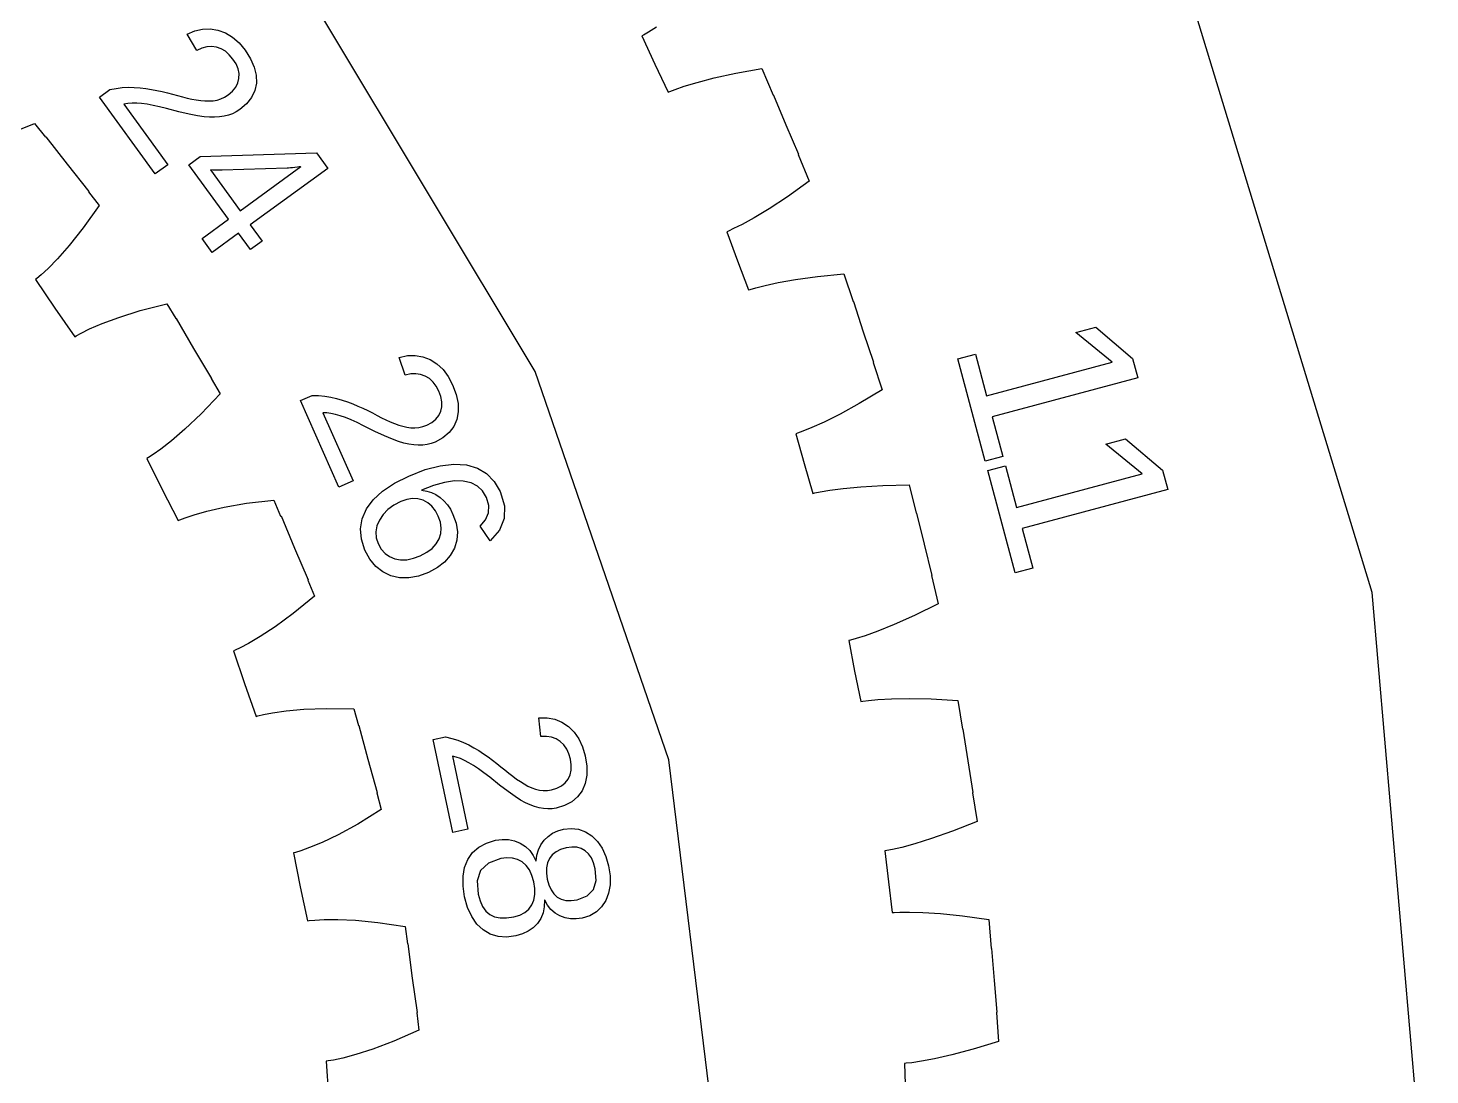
# Model space of a CAD drawing. Header units: metres. Extents: x -300 to 172, y -235 to 235.
# Drawn here: x 68.6 to 171.6, y 9.3 to 86.2 of the extents above; entities that cross this region are included whole.
import ezdxf

# ---------------------------------------------------------------- set-up
doc = ezdxf.new("R2010")
doc.units = ezdxf.units.M

msp = doc.modelspace()

# ---------------------------------------------------------------- linework, layer by layer
for p, q in [((167.377, 44.7258), (153.022, 91.8544)), ((105.878, 60.9642), (90.3425, 86.8429)), ((80.3072, 85.7421), (80.8638, 85.9948)), ((81.012, 84.5559), (80.3072, 85.7421)), ((80.8638, 85.9948), (81.4252, 86.1313)), ((81.4252, 86.1313), (81.9912, 86.1519)), ((81.9912, 86.1519), (82.562, 86.0565)), ((82.562, 86.0565), (83.117, 85.8487)), ((83.117, 85.8487), (83.6351, 85.5327)), ((83.6351, 85.5327), (84.1163, 85.1087)), ((113.831, 85.6886), (113.707, 85.6252)), ((113.707, 85.6252), (114.663, 83.5524)), ((114.196, 85.8918), (113.831, 85.6886)), ((114.797, 86.2555), (114.196, 85.8918)), ((81.3797, 84.7276), (81.012, 84.5559)), ((81.7431, 84.8253), (81.3797, 84.7276)), ((82.102, 84.8488), (81.7431, 84.8253)), ((82.4565, 84.7982), (82.102, 84.8488)), ((82.7966, 84.6777), (82.4565, 84.7982)), ((83.1116, 84.4924), (82.7966, 84.6777)), ((83.4016, 84.2422), (83.1116, 84.4924)), ((84.1163, 85.1087), (84.5605, 84.5766)), ((84.5605, 84.5766), (84.9631, 83.9427)), ((83.6666, 83.9271), (83.4016, 84.2422)), ((83.8935, 83.5639), (83.6666, 83.9271)), ((84.0429, 83.2055), (83.8935, 83.5639)), ((84.9631, 83.9427), (85.2357, 83.328)), ((114.663, 83.5524), (115.641, 81.4898)), ((84.0266, 82.1686), (84.109, 82.5032)), ((84.1147, 82.8519), (84.0429, 83.2055)), ((84.109, 82.5032), (84.1147, 82.8519)), ((85.2357, 83.328), (85.3782, 82.7325)), ((85.3782, 82.7325), (85.3907, 82.1563)), ((117.776, 82.2092), (119.032, 82.5362)), ((119.032, 82.5362), (120.611, 82.8826)), ((120.611, 82.8826), (122.536, 83.2259)), ((122.536, 83.2259), (123.372, 81.2638)), ((73.8548, 81.1284), (74.6225, 81.6862)), ((74.6225, 81.6862), (75.0839, 81.7729)), ((75.0839, 81.7729), (75.5368, 81.8276)), ((75.5368, 81.8276), (75.9813, 81.8502)), ((75.9813, 81.8502), (76.4175, 81.8407)), ((76.4175, 81.8407), (76.8451, 81.8078)), ((76.8451, 81.8078), (77.264, 81.7598)), ((77.264, 81.7598), (77.6741, 81.6969)), ((77.6741, 81.6969), (78.0755, 81.6189)), ((78.0755, 81.6189), (78.4682, 81.5312)), ((78.4682, 81.5312), (78.852, 81.4387)), ((78.852, 81.4387), (79.2271, 81.3415)), ((83.3187, 81.3011), (83.6314, 81.5676)), ((83.6314, 81.5676), (83.8674, 81.8567)), ((83.8674, 81.8567), (84.0266, 82.1686)), ((85.2748, 81.6098), (85.0322, 81.1033)), ((85.3907, 82.1563), (85.2748, 81.6098)), ((115.641, 81.4898), (115.769, 81.544)), ((115.769, 81.544), (116.159, 81.6942)), ((116.159, 81.6942), (116.823, 81.9221)), ((116.823, 81.9221), (117.776, 82.2092)), ((77.951, 75.4903), (73.8548, 81.1284)), ((75.9387, 80.6539), (75.6488, 80.6037)), ((75.6488, 80.6037), (78.8758, 76.1622)), ((76.2536, 80.6784), (75.9387, 80.6539)), ((76.5936, 80.6773), (76.2536, 80.6784)), ((76.9585, 80.6504), (76.5936, 80.6773)), ((77.3562, 80.5982), (76.9585, 80.6504)), ((77.7935, 80.5206), (77.3562, 80.5982)), ((78.2704, 80.4176), (77.7935, 80.5206)), ((78.787, 80.2892), (78.2704, 80.4176)), ((79.2271, 81.3415), (79.5933, 81.2397)), ((79.5933, 81.2397), (79.9513, 81.1416)), ((79.9513, 81.1416), (80.3006, 81.0551)), ((80.3006, 81.0551), (80.6413, 80.9804)), ((80.6413, 80.9804), (80.9734, 80.9173)), ((80.9734, 80.9173), (81.2971, 80.8711)), ((81.2971, 80.8711), (81.6117, 80.8468)), ((81.6117, 80.8468), (81.9174, 80.8441)), ((81.9174, 80.8441), (82.2141, 80.8632)), ((82.2141, 80.8632), (82.5023, 80.9131)), ((82.5023, 80.9131), (82.7824, 81.0027)), ((82.7824, 81.0027), (83.0546, 81.132)), ((83.0546, 81.132), (83.3187, 81.3011)), ((84.6629, 80.6367), (84.1668, 80.2103)), ((85.0322, 81.1033), (84.6629, 80.6367)), ((123.372, 81.2638), (123.397, 81.268)), ((123.397, 81.268), (124.297, 79.0938)), ((79.6892, 80.0578), (78.787, 80.2892)), ((80.4498, 79.8796), (79.6892, 80.0578)), ((81.069, 79.7545), (80.4498, 79.8796)), ((81.5467, 79.6824), (81.069, 79.7545)), ((81.9443, 79.6506), (81.5467, 79.6824)), ((82.3217, 79.6463), (81.9443, 79.6506)), ((82.679, 79.6695), (82.3217, 79.6463)), ((83.0161, 79.7203), (82.679, 79.6695)), ((83.3335, 79.7996), (83.0161, 79.7203)), ((83.6312, 79.9076), (83.3335, 79.7996)), ((83.9089, 80.0446), (83.6312, 79.9076)), ((84.1668, 80.2103), (83.9089, 80.0446)), ((67.2122, 78.4301), (69.0874, 79.1936)), ((69.0874, 79.1936), (69.8856, 78.1937)), ((124.297, 79.0938), (125.219, 76.9296)), ((69.8856, 78.1937), (69.9116, 78.204)), ((69.9116, 78.204), (71.4835, 76.1919)), ((80.424, 76.1612), (81.2654, 76.7725)), ((81.2654, 76.7725), (89.8092, 77.0258)), ((89.8092, 77.0258), (90.6392, 75.8835)), ((125.219, 76.9296), (125.199, 76.9146)), ((125.199, 76.9146), (126.015, 74.9439)), ((71.4835, 76.1919), (73.076, 74.1968)), ((78.8758, 76.1622), (77.951, 75.4903)), ((83.3389, 72.1493), (80.424, 76.1612)), ((82.2009, 75.7724), (82.0112, 75.7816)), ((82.0112, 75.7816), (84.1972, 72.7729)), ((82.8826, 75.7682), (82.2009, 75.7724)), ((87.6588, 75.9059), (82.8826, 75.7682)), ((84.1972, 72.7729), (88.6662, 76.0198)), ((90.6392, 75.8835), (84.9437, 71.7455)), ((87.7583, 75.9108), (87.6588, 75.9059)), ((87.886, 75.9211), (87.7583, 75.9108)), ((88.0417, 75.9368), (87.886, 75.9211)), ((88.2254, 75.9579), (88.0417, 75.9368)), ((88.4016, 75.9799), (88.2254, 75.9579)), ((88.5338, 75.9975), (88.4016, 75.9799)), ((88.622, 76.0108), (88.5338, 75.9975)), ((88.6662, 76.0198), (88.622, 76.0108)), ((73.076, 74.1968), (73.06, 74.1739)), ((73.06, 74.1739), (73.8476, 73.1657)), ((126.015, 74.9439), (124.422, 73.8097)), ((73.8476, 73.1657), (72.6702, 71.5186)), ((124.422, 73.8097), (123.069, 72.9244)), ((81.4013, 70.7415), (83.3389, 72.1493)), ((121.956, 72.2563), (121.085, 71.7774)), ((123.069, 72.9244), (121.956, 72.2563)), ((72.6702, 71.5186), (71.6424, 70.2303)), ((84.0853, 71.1218), (82.1477, 69.7141)), ((84.9547, 69.9253), (84.0853, 71.1218)), ((84.9437, 71.7455), (85.813, 70.5489)), ((120.077, 71.289), (119.948, 71.2357)), ((119.948, 71.2357), (120.737, 69.0935)), ((120.457, 71.4626), (120.077, 71.289)), ((121.085, 71.7774), (120.457, 71.4626)), ((71.6424, 70.2303), (70.7768, 69.2525)), ((82.1477, 69.7141), (81.4013, 70.7415)), ((85.813, 70.5489), (84.9547, 69.9253)), ((70.7768, 69.2525), (70.084, 68.5449)), ((120.737, 69.0935), (121.548, 66.9597)), ((69.5748, 68.0733), (69.26, 67.8087)), ((70.084, 68.5449), (69.5748, 68.0733)), ((126.612, 67.9532), (128.558, 68.1425)), ((128.558, 68.1425), (129.236, 66.1201)), ((69.26, 67.8087), (69.152, 67.7256)), ((69.152, 67.7256), (70.5846, 65.615)), ((121.548, 66.9597), (121.679, 67.0036)), ((121.679, 67.0036), (122.08, 67.1223)), ((122.08, 67.1223), (122.761, 67.2967)), ((122.761, 67.2967), (123.732, 67.5072)), ((123.732, 67.5072), (125.011, 67.7334)), ((125.011, 67.7334), (126.612, 67.9532)), ((76.8432, 65.4396), (78.8034, 65.9464)), ((78.8034, 65.9464), (79.4612, 64.849)), ((129.236, 66.1201), (129.261, 66.1223)), ((129.261, 66.1223), (129.986, 63.8842)), ((70.5846, 65.615), (72.0392, 63.5198)), ((74.048, 64.4871), (75.2716, 64.9435)), ((75.2716, 64.9435), (76.8432, 65.4396)), ((72.5156, 63.7893), (73.1387, 64.095)), ((73.1387, 64.095), (74.048, 64.4871)), ((79.4612, 64.849), (79.4883, 64.8558)), ((79.4883, 64.8558), (80.7779, 62.6523)), ((129.986, 63.8842), (130.733, 61.6528)), ((145.612, 63.8433), (147.059, 64.231)), ((147.059, 64.231), (149.772, 61.9194)), ((72.0392, 63.5198), (72.1555, 63.5907)), ((72.1555, 63.5907), (72.5156, 63.7893)), ((148.273, 61.6555), (145.612, 63.8433)), ((80.7779, 62.6523), (82.0904, 60.4625)), ((95.8898, 61.9993), (96.4868, 62.1307)), ((96.3327, 60.6924), (95.8898, 61.9993)), ((96.4868, 62.1307), (97.0643, 62.1476)), ((97.0643, 62.1476), (97.6223, 62.05)), ((97.6223, 62.05), (98.1608, 61.838)), ((98.1608, 61.838), (98.6604, 61.5193)), ((136.926, 61.8896), (138.228, 62.2384)), ((138.94, 54.3737), (136.926, 61.8896)), ((138.228, 62.2384), (139.046, 59.1832)), ((149.772, 61.9194), (150.15, 60.5062)), ((96.7281, 60.784), (96.3327, 60.6924)), ((97.1037, 60.8039), (96.7281, 60.784)), ((97.4597, 60.7523), (97.1037, 60.8039)), ((98.6604, 61.5193), (99.1015, 61.1025)), ((99.1015, 61.1025), (99.484, 60.5878)), ((115.693, 32.421), (105.878, 60.9642)), ((130.733, 61.6528), (130.712, 61.6396)), ((130.712, 61.6396), (131.368, 59.6103)), ((139.046, 59.1832), (148.273, 61.6555)), ((82.0904, 60.4625), (82.0715, 60.442)), ((82.0715, 60.442), (82.7177, 59.3378)), ((97.7959, 60.6291), (97.4597, 60.7523)), ((98.1035, 60.4405), (97.7959, 60.6291)), ((98.3732, 60.1937), (98.1035, 60.4405)), ((98.6048, 59.8887), (98.3732, 60.1937)), ((98.7985, 59.5255), (98.6048, 59.8887)), ((99.484, 60.5878), (99.808, 59.9749)), ((99.808, 59.9749), (100.07, 59.2711)), ((150.15, 60.5062), (139.459, 57.6416)), ((82.7177, 59.3378), (81.3312, 57.8623)), ((88.6192, 58.8279), (89.4861, 59.2139)), ((91.4537, 52.4614), (88.6192, 58.8279)), ((89.4861, 59.2139), (89.9554, 59.2028)), ((89.9554, 59.2028), (90.4098, 59.1621)), ((90.4098, 59.1621), (90.8494, 59.0918)), ((90.8494, 59.0918), (91.274, 58.9919)), ((91.274, 58.9919), (91.6854, 58.8707)), ((91.6854, 58.8707), (92.0852, 58.7367)), ((92.0852, 58.7367), (92.4733, 58.5899)), ((98.9449, 59.123), (98.7985, 59.5255)), ((99.0165, 58.7413), (98.9449, 59.123)), ((99.0133, 58.3806), (99.0165, 58.7413)), ((100.07, 59.2711), (100.209, 58.6132)), ((131.368, 59.6103), (129.691, 58.6062)), ((81.3312, 57.8623), (80.1409, 56.7225)), ((90.559, 57.9305), (90.2649, 57.9416)), ((90.2649, 57.9416), (92.4979, 52.9263)), ((90.8721, 57.889), (90.559, 57.9305)), ((91.2043, 57.8172), (90.8721, 57.889)), ((91.5557, 57.715), (91.2043, 57.8172)), ((91.9338, 57.5813), (91.5557, 57.715)), ((92.4733, 58.5899), (92.8497, 58.4302)), ((92.8497, 58.4302), (93.2155, 58.2627)), ((93.2155, 58.2627), (93.5717, 58.0924)), ((93.5717, 58.0924), (93.9184, 57.9194)), ((93.9184, 57.9194), (94.2555, 57.7436)), ((94.2555, 57.7436), (94.5852, 57.5733)), ((98.5644, 57.4586), (98.785, 57.7306)), ((98.785, 57.7306), (98.9352, 58.0407)), ((98.9352, 58.0407), (99.0133, 58.3806)), ((100.224, 58.0011), (100.117, 57.4349)), ((100.209, 58.6132), (100.224, 58.0011)), ((128.272, 57.8311), (127.109, 57.2536)), ((129.691, 58.6062), (128.272, 57.8311)), ((80.1409, 56.7225), (79.1526, 55.8688)), ((92.3455, 57.4145), (91.9338, 57.5813)), ((92.7906, 57.2146), (92.3455, 57.4145)), ((93.2692, 56.9816), (92.7906, 57.2146)), ((94.1035, 56.5677), (93.2692, 56.9816)), ((94.5852, 57.5733), (94.9089, 57.4161)), ((94.9089, 57.4161), (95.2267, 57.2721)), ((95.2267, 57.2721), (95.5384, 57.1413)), ((95.5384, 57.1413), (95.8454, 57.0289)), ((95.8454, 57.0289), (96.1481, 56.9397)), ((96.1481, 56.9397), (96.4465, 56.8735)), ((96.4465, 56.8735), (96.7407, 56.8305)), ((96.7407, 56.8305), (97.033, 56.8193)), ((97.033, 56.8193), (97.3256, 56.8487)), ((97.3256, 56.8487), (97.6187, 56.9187)), ((97.6187, 56.9187), (97.9122, 57.0292)), ((97.9122, 57.0292), (98.2735, 57.2248)), ((98.2735, 57.2248), (98.5644, 57.4586)), ((99.8898, 56.9244), (99.5472, 56.4794)), ((100.117, 57.4349), (99.8898, 56.9244)), ((126.202, 56.8455), (125.552, 56.5815)), ((127.109, 57.2536), (126.202, 56.8455)), ((139.459, 57.6416), (140.242, 54.7226)), ((79.1526, 55.8688), (78.3718, 55.2598)), ((94.8105, 56.2352), (94.1035, 56.5677)), ((95.3901, 55.9841), (94.8105, 56.2352)), ((95.8424, 55.8143), (95.3901, 55.9841)), ((96.2247, 55.7005), (95.8424, 55.8143)), ((96.593, 55.6178), (96.2247, 55.7005)), ((98.2283, 55.6774), (97.9281, 55.6012)), ((98.515, 55.7859), (98.2283, 55.6774)), ((99.0889, 56.0999), (98.515, 55.7859)), ((99.5472, 56.4794), (99.0889, 56.0999)), ((125.159, 56.4388), (125.027, 56.3957)), ((125.027, 56.3957), (125.642, 54.1976)), ((125.552, 56.5815), (125.159, 56.4388)), ((147.811, 55.6348), (149.258, 56.0226)), ((150.472, 53.447), (147.811, 55.6348)), ((149.258, 56.0226), (151.971, 53.7109)), ((77.457, 54.64), (77.3389, 54.5721)), ((77.8042, 54.8603), (77.457, 54.64)), ((78.3718, 55.2598), (77.8042, 54.8603)), ((96.9472, 55.5663), (96.593, 55.6178)), ((97.2875, 55.5458), (96.9472, 55.5663)), ((97.6145, 55.5574), (97.2875, 55.5458)), ((97.9281, 55.6012), (97.6145, 55.5574)), ((140.242, 54.7226), (138.94, 54.3737)), ((77.3389, 54.5721), (78.4774, 52.2894)), ((96.5963, 53.2876), (97.7957, 53.7547)), ((97.7957, 53.7547), (98.9001, 54.0457)), ((98.9001, 54.0457), (99.9094, 54.1605)), ((99.9094, 54.1605), (100.824, 54.0992)), ((100.824, 54.0992), (101.628, 53.8649)), ((101.628, 53.8649), (102.308, 53.4617)), ((125.642, 54.1976), (126.281, 52.0063)), ((139.125, 53.6811), (140.427, 54.03)), ((141.139, 46.1652), (139.125, 53.6811)), ((140.427, 54.03), (141.246, 50.9748)), ((151.971, 53.7109), (152.35, 52.2977)), ((92.4979, 52.9263), (91.4537, 52.4614)), ((94.663, 52.1694), (95.5372, 52.7517)), ((95.5372, 52.7517), (96.5963, 53.2876)), ((98.4099, 52.5884), (97.5283, 52.2391)), ((99.2149, 52.8173), (98.4099, 52.5884)), ((99.9433, 52.9258), (99.2149, 52.8173)), ((100.595, 52.9137), (99.9433, 52.9258)), ((101.161, 52.785), (100.595, 52.9137)), ((101.633, 52.543), (101.161, 52.785)), ((102.009, 52.1877), (101.633, 52.543)), ((102.308, 53.4617), (102.862, 52.8897)), ((102.862, 52.8897), (103.292, 52.1487)), ((129.794, 52.5024), (131.409, 52.5942)), ((131.409, 52.5942), (133.364, 52.6283)), ((133.364, 52.6283), (133.879, 50.5585)), ((141.246, 50.9748), (150.472, 53.447)), ((78.4774, 52.2894), (79.6397, 50.019)), ((84.6567, 51.2813), (86.667, 51.5223)), ((86.667, 51.5223), (87.1726, 50.3471)), ((93.4692, 50.8653), (93.9736, 51.5405)), ((93.9736, 51.5405), (94.663, 52.1694)), ((96.4446, 51.5703), (96.0116, 51.4171)), ((96.8595, 51.6362), (96.4446, 51.5703)), ((97.2562, 51.6147), (96.8595, 51.6362)), ((97.6347, 51.506), (97.2562, 51.6147)), ((97.5283, 52.2391), (97.9023, 52.1849)), ((97.9823, 51.319), (97.6347, 51.506)), ((97.9023, 52.1849), (98.2542, 52.0801)), ((98.2542, 52.0801), (98.5841, 51.9247)), ((98.5841, 51.9247), (98.8919, 51.7187)), ((98.8919, 51.7187), (99.1739, 51.467)), ((102.291, 51.7191), (102.009, 52.1877)), ((102.465, 51.1294), (102.291, 51.7191)), ((103.292, 52.1487), (103.61, 51.1068)), ((126.281, 52.0063), (126.416, 52.0395)), ((126.416, 52.0395), (126.825, 52.126)), ((126.825, 52.126), (127.517, 52.2458)), ((127.517, 52.2458), (128.502, 52.3785)), ((128.502, 52.3785), (129.794, 52.5024)), ((152.35, 52.2977), (141.659, 49.4332)), ((80.8061, 50.4425), (81.7595, 50.7099)), ((81.7595, 50.7099), (83.033, 50.9992)), ((83.033, 50.9992), (84.6567, 51.2813)), ((93.1542, 50.1528), (93.4692, 50.8653)), ((95.0563, 50.8273), (94.7003, 50.4632)), ((95.4934, 51.1453), (95.0563, 50.8273)), ((96.0116, 51.4171), (95.4934, 51.1453)), ((98.2852, 51.0627), (97.9823, 51.319)), ((98.5435, 50.737), (98.2852, 51.0627)), ((98.7572, 50.3419), (98.5435, 50.737)), ((99.1739, 51.467), (99.4253, 51.1752)), ((99.4253, 51.1752), (99.646, 50.8431)), ((99.646, 50.8431), (99.836, 50.4708)), ((102.231, 50.0765), (102.445, 50.5819)), ((102.445, 50.5819), (102.465, 51.1294)), ((103.61, 51.1068), (103.593, 50.1572)), ((133.879, 50.5585), (133.904, 50.5586)), ((133.904, 50.5586), (134.448, 48.2697)), ((79.6397, 50.019), (79.7644, 50.0737)), ((79.7644, 50.0737), (80.1478, 50.2225)), ((80.1478, 50.2225), (80.8061, 50.4425)), ((87.1726, 50.3471), (87.2004, 50.3501)), ((87.2004, 50.3501), (88.1849, 47.9943)), ((93.0326, 49.4118), (93.1542, 50.1528)), ((94.2445, 49.6198), (94.1702, 49.1876)), ((94.4252, 50.0529), (94.2445, 49.6198)), ((94.7003, 50.4632), (94.4252, 50.0529)), ((98.914, 49.894), (98.7572, 50.3419)), ((98.9772, 49.4648), (98.914, 49.894)), ((98.9469, 49.0543), (98.9772, 49.4648)), ((99.836, 50.4708), (100.065, 49.8164)), ((100.065, 49.8164), (100.159, 49.1843)), ((101.822, 49.6133), (102.231, 50.0765)), ((102.556, 48.5346), (101.822, 49.6133)), ((103.593, 50.1572), (103.241, 49.2998)), ((93.1043, 48.6424), (93.0326, 49.4118)), ((93.3692, 47.8445), (93.1043, 48.6424)), ((94.1702, 49.1876), (94.2021, 48.7564)), ((94.2021, 48.7564), (94.3403, 48.3261)), ((98.6081, 48.2986), (98.823, 48.6624)), ((98.823, 48.6624), (98.9469, 49.0543)), ((100.118, 48.5745), (99.9414, 47.987)), ((100.159, 49.1843), (100.118, 48.5745)), ((103.241, 49.2998), (102.556, 48.5346)), ((141.659, 49.4332), (142.441, 46.5141)), ((88.1849, 47.9943), (89.1938, 45.6493)), ((93.7304, 47.1816), (93.3692, 47.8445)), ((94.3403, 48.3261), (94.5645, 47.9231)), ((94.5645, 47.9231), (94.8424, 47.6014)), ((94.8424, 47.6014), (95.1739, 47.3609)), ((96.9225, 47.2411), (97.4329, 47.4305)), ((97.4329, 47.4305), (97.9131, 47.6826)), ((97.9131, 47.6826), (98.3048, 47.972)), ((98.3048, 47.972), (98.6081, 48.2986)), ((99.6401, 47.4433), (99.2234, 46.9653)), ((99.9414, 47.987), (99.6401, 47.4433)), ((134.448, 48.2697), (135.016, 45.9864)), ((94.167, 46.6464), (93.7304, 47.1816)), ((94.6789, 46.2388), (94.167, 46.6464)), ((95.1739, 47.3609), (95.559, 47.2016)), ((95.559, 47.2016), (95.9856, 47.1266)), ((95.9856, 47.1266), (96.4401, 47.1398)), ((96.4401, 47.1398), (96.9225, 47.2411)), ((98.6913, 46.5529), (98.0437, 46.2061)), ((99.2234, 46.9653), (98.6913, 46.5529)), ((142.441, 46.5141), (141.139, 46.1652)), ((89.1938, 45.6493), (89.1723, 45.6314)), ((89.1723, 45.6314), (89.6655, 44.451)), ((95.2661, 45.959), (94.6789, 46.2388)), ((95.9089, 45.8122), (95.2661, 45.959)), ((96.586, 45.8045), (95.9089, 45.8122)), ((97.2977, 45.9358), (96.586, 45.8045)), ((98.0437, 46.2061), (97.2977, 45.9358)), ((135.016, 45.9864), (134.993, 45.9749)), ((134.993, 45.9749), (135.487, 43.8998)), ((89.6655, 44.451), (88.0948, 43.1735)), ((171.62, -4.35748), (167.377, 44.7258)), ((135.487, 43.8998), (133.735, 43.0322)), ((88.0948, 43.1735), (86.7632, 42.2025)), ((132.258, 42.3723), (131.054, 41.8889)), ((133.735, 43.0322), (132.258, 42.3723)), ((85.6699, 41.4881), (84.8148, 40.9886)), ((86.7632, 42.2025), (85.6699, 41.4881)), ((129.045, 41.2317), (128.91, 41.1993)), ((129.448, 41.3428), (129.045, 41.2317)), ((130.118, 41.5541), (129.448, 41.3428)), ((131.054, 41.8889), (130.118, 41.5541)), ((83.8256, 40.4963), (83.6995, 40.4447)), ((83.6995, 40.4447), (84.5236, 38.0307)), ((84.1991, 40.6684), (83.8256, 40.4963)), ((84.8148, 40.9886), (84.1991, 40.6684)), ((128.91, 41.1993), (129.349, 38.9595)), ((129.349, 38.9595), (129.811, 36.724)), ((84.5236, 38.0307), (85.3729, 35.6255)), ((87.5659, 36.0278), (88.8666, 36.1447)), ((88.8666, 36.1447), (90.5135, 36.2079)), ((90.5135, 36.2079), (92.5379, 36.1789)), ((92.5379, 36.1789), (92.8824, 34.9467)), ((129.811, 36.724), (129.948, 36.7464)), ((129.948, 36.7464), (130.363, 36.8002)), ((130.363, 36.8002), (131.062, 36.8646)), ((131.062, 36.8646), (132.055, 36.9185)), ((132.055, 36.9185), (133.353, 36.9394)), ((133.353, 36.9394), (134.97, 36.9027)), ((134.97, 36.9027), (136.921, 36.7813)), ((136.921, 36.7813), (137.27, 34.6772)), ((85.3729, 35.6255), (85.5038, 35.6632)), ((85.5038, 35.6632), (85.9036, 35.7596)), ((85.9036, 35.7596), (86.5853, 35.8899)), ((86.5853, 35.8899), (87.5659, 36.0278)), ((106.138, 35.51), (106.75, 35.5144)), ((106.3, 34.1397), (106.138, 35.51)), ((106.75, 35.5144), (107.318, 35.4109)), ((107.318, 35.4109), (107.844, 35.1995)), ((107.844, 35.1995), (108.326, 34.8801)), ((92.8824, 34.9467), (92.9104, 34.946)), ((92.9104, 34.946), (93.572, 32.4801)), ((98.3673, 33.9196), (99.2956, 34.1169)), ((99.2956, 34.1169), (99.7523, 34.0085)), ((99.7523, 34.0085), (100.188, 33.8742)), ((106.706, 34.147), (106.3, 34.1397)), ((107.077, 34.0884), (106.706, 34.147)), ((107.415, 33.9639), (107.077, 34.0884)), ((108.326, 34.8801), (108.749, 34.4645)), ((108.749, 34.4645), (109.093, 33.9652)), ((137.27, 34.6772), (137.295, 34.6753)), ((137.295, 34.6753), (137.656, 32.3507)), ((99.8163, 27.1029), (98.3673, 33.9196)), ((100.188, 33.8742), (100.604, 33.714)), ((100.604, 33.714), (100.998, 33.528)), ((100.998, 33.528), (101.375, 33.324)), ((101.375, 33.324), (101.739, 33.1098)), ((101.739, 33.1098), (102.088, 32.8855)), ((107.718, 33.7735), (107.415, 33.9639)), ((107.98, 33.5251), (107.718, 33.7735)), ((108.192, 33.2276), (107.98, 33.5251)), ((108.355, 32.8811), (108.192, 33.2276)), ((109.093, 33.9652), (109.361, 33.3821)), ((109.361, 33.3821), (109.55, 32.7153)), ((93.572, 32.4801), (94.2593, 30.0214)), ((100.078, 32.6385), (99.7929, 32.7105)), ((99.7929, 32.7105), (100.934, 27.3405)), ((100.376, 32.5329), (100.078, 32.6385)), ((100.686, 32.3935), (100.376, 32.5329)), ((101.008, 32.2205), (100.686, 32.3935)), ((101.35, 32.0111), (101.008, 32.2205)), ((101.718, 31.7624), (101.35, 32.0111)), ((102.088, 32.8855), (102.423, 32.651)), ((102.423, 32.651), (102.746, 32.4111)), ((102.746, 32.4111), (103.059, 32.1705)), ((103.059, 32.1705), (103.362, 31.9292)), ((108.469, 32.4855), (108.355, 32.8811)), ((108.529, 32.0614), (108.469, 32.4855)), ((108.519, 31.6732), (108.529, 32.0614)), ((109.55, 32.7153), (109.66, 31.9724)), ((109.66, 31.9724), (109.659, 31.3)), ((119.359, 2.4608), (115.693, 32.421)), ((137.656, 32.3507), (138.041, 30.0291)), ((102.112, 31.4743), (101.718, 31.7624)), ((102.532, 31.1468), (102.112, 31.4743)), ((103.262, 30.5686), (102.532, 31.1468)), ((103.362, 31.9292), (103.655, 31.6872)), ((103.655, 31.6872), (103.942, 31.452)), ((103.942, 31.452), (104.226, 31.2309)), ((104.226, 31.2309), (104.507, 31.024)), ((104.507, 31.024), (104.785, 30.8313)), ((108.083, 30.7327), (108.294, 31.0048)), ((108.294, 31.0048), (108.441, 31.321)), ((108.441, 31.321), (108.519, 31.6732)), ((109.659, 31.3), (109.547, 30.6981)), ((94.2593, 30.0214), (94.2356, 30.0066)), ((94.2356, 30.0066), (94.5672, 28.7709)), ((103.884, 30.0963), (103.262, 30.5686)), ((104.399, 29.7302), (103.884, 30.0963)), ((104.785, 30.8313), (105.062, 30.6575)), ((105.062, 30.6575), (105.339, 30.5073)), ((105.339, 30.5073), (105.617, 30.3805)), ((105.617, 30.3805), (105.896, 30.2773)), ((105.896, 30.2773), (106.18, 30.2056)), ((106.18, 30.2056), (106.472, 30.1735)), ((106.472, 30.1735), (106.773, 30.181)), ((106.773, 30.181), (107.083, 30.2281)), ((107.083, 30.2281), (107.477, 30.3443)), ((107.477, 30.3443), (107.811, 30.5125)), ((107.811, 30.5125), (108.083, 30.7327)), ((109.324, 30.1666), (108.996, 29.7144)), ((109.547, 30.6981), (109.324, 30.1666)), ((138.041, 30.0291), (138.017, 30.0195)), ((138.017, 30.0195), (138.344, 27.9118)), ((104.806, 29.47), (104.399, 29.7302)), ((105.156, 29.2793), (104.806, 29.47)), ((105.499, 29.1218), (105.156, 29.2793)), ((105.835, 28.9978), (105.499, 29.1218)), ((106.164, 28.907), (105.835, 28.9978)), ((106.486, 28.8503), (106.164, 28.907)), ((106.802, 28.828), (106.486, 28.8503)), ((107.414, 28.8866), (107.111, 28.8401)), ((108.041, 29.0744), (107.414, 28.8866)), ((108.568, 29.3504), (108.041, 29.0744)), ((108.996, 29.7144), (108.568, 29.3504)), ((94.5672, 28.7709), (92.8401, 27.7142)), ((107.111, 28.8401), (106.802, 28.828)), ((138.344, 27.9118), (136.528, 27.1861)), ((91.391, 26.9293), (90.2123, 26.3671)), ((92.8401, 27.7142), (91.391, 26.9293)), ((100.934, 27.3405), (99.8163, 27.1029)), ((106.524, 26.5179), (106.821, 26.8027)), ((106.821, 26.8027), (107.158, 27.0328)), ((107.158, 27.0328), (107.535, 27.2082)), ((107.535, 27.2082), (107.954, 27.3289)), ((107.954, 27.3289), (108.523, 27.3923)), ((108.523, 27.3923), (109.06, 27.3339)), ((109.06, 27.3339), (109.564, 27.1536)), ((109.564, 27.1536), (110.037, 26.8515)), ((110.037, 26.8515), (110.456, 26.4413)), ((136.528, 27.1861), (135.005, 26.6456)), ((89.2983, 25.986), (88.6453, 25.7507)), ((90.2123, 26.3671), (89.2983, 25.986)), ((101.274, 25.6131), (101.728, 26.0136)), ((101.728, 26.0136), (102.289, 26.3154)), ((102.289, 26.3154), (102.956, 26.5181)), ((102.956, 26.5181), (103.45, 26.5853)), ((103.45, 26.5853), (103.918, 26.5717)), ((103.918, 26.5717), (104.361, 26.4774)), ((104.361, 26.4774), (104.779, 26.3024)), ((104.779, 26.3024), (105.155, 26.0598)), ((105.155, 26.0598), (105.472, 25.7626)), ((105.472, 25.7626), (105.73, 25.411)), ((105.999, 25.436), (106.108, 25.8287)), ((106.108, 25.8287), (106.283, 26.1894)), ((106.283, 26.1894), (106.524, 26.5179)), ((107.746, 25.8474), (107.406, 25.6771)), ((108.152, 25.9662), (107.746, 25.8474)), ((108.562, 26.0218), (108.152, 25.9662)), ((108.932, 26.0054), (108.562, 26.0218)), ((109.262, 25.917), (108.932, 26.0054)), ((109.551, 25.7565), (109.262, 25.917)), ((109.799, 25.5263), (109.551, 25.7565)), ((110.456, 26.4413), (110.801, 25.9364)), ((110.801, 25.9364), (111.071, 25.3369)), ((131.71, 25.7639), (131.573, 25.7423)), ((132.121, 25.8426), (131.71, 25.7639)), ((132.805, 26.0001), (132.121, 25.8426)), ((133.765, 26.2595), (132.805, 26.0001)), ((135.005, 26.6456), (133.765, 26.2595)), ((88.2522, 25.6299), (88.1204, 25.5956)), ((88.1204, 25.5956), (88.6153, 23.0935)), ((88.6453, 25.7507), (88.2522, 25.6299)), ((100.693, 24.5301), (100.927, 25.1135)), ((100.927, 25.1135), (101.274, 25.6131)), ((102.45, 24.8487), (101.869, 24.3001)), ((103.355, 25.1828), (102.45, 24.8487)), ((103.796, 25.2399), (103.355, 25.1828)), ((104.204, 25.2163), (103.796, 25.2399)), ((104.577, 25.1119), (104.204, 25.2163)), ((104.916, 24.9268), (104.577, 25.1119)), ((105.211, 24.6669), (104.916, 24.9268)), ((105.73, 25.411), (105.928, 25.0049)), ((105.928, 25.0049), (105.957, 25.0111)), ((105.957, 25.0111), (105.999, 25.436)), ((106.778, 24.8632), (106.704, 24.5049)), ((106.921, 25.1822), (106.778, 24.8632)), ((107.131, 25.4553), (106.921, 25.1822)), ((107.406, 25.6771), (107.131, 25.4553)), ((110.004, 25.2293), (109.799, 25.5263)), ((110.167, 24.8654), (110.004, 25.2293)), ((110.287, 24.4347), (110.167, 24.8654)), ((111.071, 25.3369), (111.266, 24.6428)), ((131.573, 25.7423), (131.833, 23.4744)), ((100.576, 23.8774), (100.693, 24.5301)), ((100.576, 23.1556), (100.576, 23.8774)), ((101.869, 24.3001), (101.613, 23.5371)), ((105.452, 24.3382), (105.211, 24.6669)), ((105.64, 23.9406), (105.452, 24.3382)), ((105.773, 23.4742), (105.64, 23.9406)), ((106.704, 24.5049), (106.699, 24.1072)), ((106.699, 24.1072), (106.762, 23.6701)), ((110.357, 23.5742), (110.287, 24.4347)), ((111.266, 24.6428), (111.374, 23.9133)), ((111.374, 23.9133), (111.377, 23.2448)), ((88.6153, 23.0935), (89.1365, 20.5964)), ((100.693, 22.3647), (100.576, 23.1556)), ((101.613, 23.5371), (101.682, 22.5596)), ((105.846, 22.9815), (105.773, 23.4742)), ((105.845, 22.5334), (105.846, 22.9815)), ((106.762, 23.6701), (106.881, 23.2392)), ((106.881, 23.2392), (107.041, 22.8751)), ((107.041, 22.8751), (107.243, 22.5776)), ((109.694, 22.4331), (110.159, 22.907)), ((110.159, 22.907), (110.357, 23.5742)), ((111.377, 23.2448), (111.274, 22.6374)), ((131.833, 23.4744), (132.116, 21.2095)), ((100.912, 21.577), (100.693, 22.3647)), ((101.682, 22.5596), (101.821, 22.0637)), ((101.821, 22.0637), (102.01, 21.6499)), ((102.01, 21.6499), (102.249, 21.3184)), ((105.405, 21.4636), (105.625, 21.7712)), ((105.625, 21.7712), (105.772, 22.13)), ((105.772, 22.13), (105.845, 22.5334)), ((106.542, 21.6319), (106.452, 21.1833)), ((106.556, 22.1215), (106.542, 21.6319)), ((106.586, 22.1277), (106.556, 22.1215)), ((106.785, 21.7508), (106.586, 22.1277)), ((107.035, 21.4315), (106.785, 21.7508)), ((107.243, 22.5776), (107.486, 22.3467)), ((107.486, 22.3467), (107.776, 22.1861)), ((107.776, 22.1861), (108.119, 22.1002)), ((108.119, 22.1002), (108.514, 22.089)), ((108.514, 22.089), (108.962, 22.1524)), ((108.962, 22.1524), (109.694, 22.4331)), ((111.064, 22.091), (110.759, 21.6237)), ((111.274, 22.6374), (111.064, 22.091)), ((89.1365, 20.5964), (89.2713, 20.6163)), ((89.2713, 20.6163), (89.6803, 20.6585)), ((89.6803, 20.6585), (90.3734, 20.6968)), ((90.3734, 20.6968), (91.3636, 20.7028)), ((91.3636, 20.7028), (92.6683, 20.6453)), ((92.6683, 20.6453), (94.3088, 20.4884)), ((101.21, 20.9093), (100.912, 21.577)), ((101.588, 20.3614), (101.21, 20.9093)), ((102.249, 21.3184), (102.538, 21.0691)), ((102.538, 21.0691), (102.884, 20.902)), ((102.884, 20.902), (103.293, 20.8169)), ((103.293, 20.8169), (103.764, 20.8139)), ((103.764, 20.8139), (104.297, 20.893)), ((104.297, 20.893), (104.741, 21.0245)), ((104.741, 21.0245), (105.11, 21.2147)), ((105.11, 21.2147), (105.405, 21.4636)), ((106.286, 20.7758), (106.043, 20.4094)), ((106.452, 21.1833), (106.286, 20.7758)), ((107.337, 21.17), (107.035, 21.4315)), ((107.69, 20.966), (107.337, 21.17)), ((108.077, 20.8241), (107.69, 20.966)), ((108.478, 20.7494), (108.077, 20.8241)), ((108.895, 20.7419), (108.478, 20.7494)), ((109.327, 20.8018), (108.895, 20.7419)), ((109.891, 20.979), (109.327, 20.8018)), ((110.368, 21.253), (109.891, 20.979)), ((110.759, 21.6237), (110.368, 21.253)), ((132.116, 21.2095), (132.255, 21.221)), ((132.255, 21.221), (132.673, 21.2416)), ((132.673, 21.2416), (133.375, 21.2503)), ((133.375, 21.2503), (134.369, 21.2252)), ((134.369, 21.2252), (135.664, 21.1429)), ((135.664, 21.1429), (137.273, 20.9779)), ((137.273, 20.9779), (139.208, 20.7019)), ((139.208, 20.7019), (139.389, 18.5766)), ((94.3088, 20.4884), (96.3114, 20.1898)), ((96.3114, 20.1898), (96.4885, 18.9227)), ((102.044, 19.9334), (101.588, 20.3614)), ((102.567, 19.6304), (102.044, 19.9334)), ((103.144, 19.4574), (102.567, 19.6304)), ((104.944, 19.6391), (104.463, 19.5011)), ((105.368, 19.8365), (104.944, 19.6391)), ((105.734, 20.0932), (105.368, 19.8365)), ((106.043, 20.4094), (105.734, 20.0932)), ((96.4885, 18.9227), (96.5161, 18.9183)), ((96.5161, 18.9183), (96.8432, 16.3861)), ((103.777, 19.4143), (103.144, 19.4574)), ((104.463, 19.5011), (103.777, 19.4143)), ((139.389, 18.5766), (139.414, 18.5728)), ((139.414, 18.5728), (139.588, 16.2266)), ((96.8432, 16.3861), (97.1967, 13.8578)), ((139.588, 16.2266), (139.788, 13.882)), ((97.1967, 13.8578), (97.1712, 13.8463)), ((97.1712, 13.8463), (97.3351, 12.5775)), ((139.788, 13.882), (139.764, 13.8743)), ((139.764, 13.8743), (139.922, 11.7473)), ((97.3351, 12.5775), (95.4827, 11.7604)), ((95.4827, 11.7604), (93.9418, 11.1757)), ((139.922, 11.7473), (138.054, 11.1681)), ((90.6579, 10.3062), (90.5226, 10.2897)), ((91.0636, 10.3735), (90.6579, 10.3062)), ((91.7421, 10.5197), (91.0636, 10.3735)), ((92.6987, 10.7755), (91.7421, 10.5197)), ((93.9418, 11.1757), (92.6987, 10.7755)), ((135.227, 10.464), (134.249, 10.2817)), ((136.492, 10.7504), (135.227, 10.464)), ((138.054, 11.1681), (136.492, 10.7504)), ((90.5226, 10.2897), (90.6797, 7.74355)), ((133.139, 10.1332), (133, 10.1227)), ((133, 10.1227), (133.079, 7.84135)), ((133.554, 10.179), (133.139, 10.1332)), ((134.249, 10.2817), (133.554, 10.179))]:
    msp.add_line(p, q)

doc.saveas('drawing.dxf')
